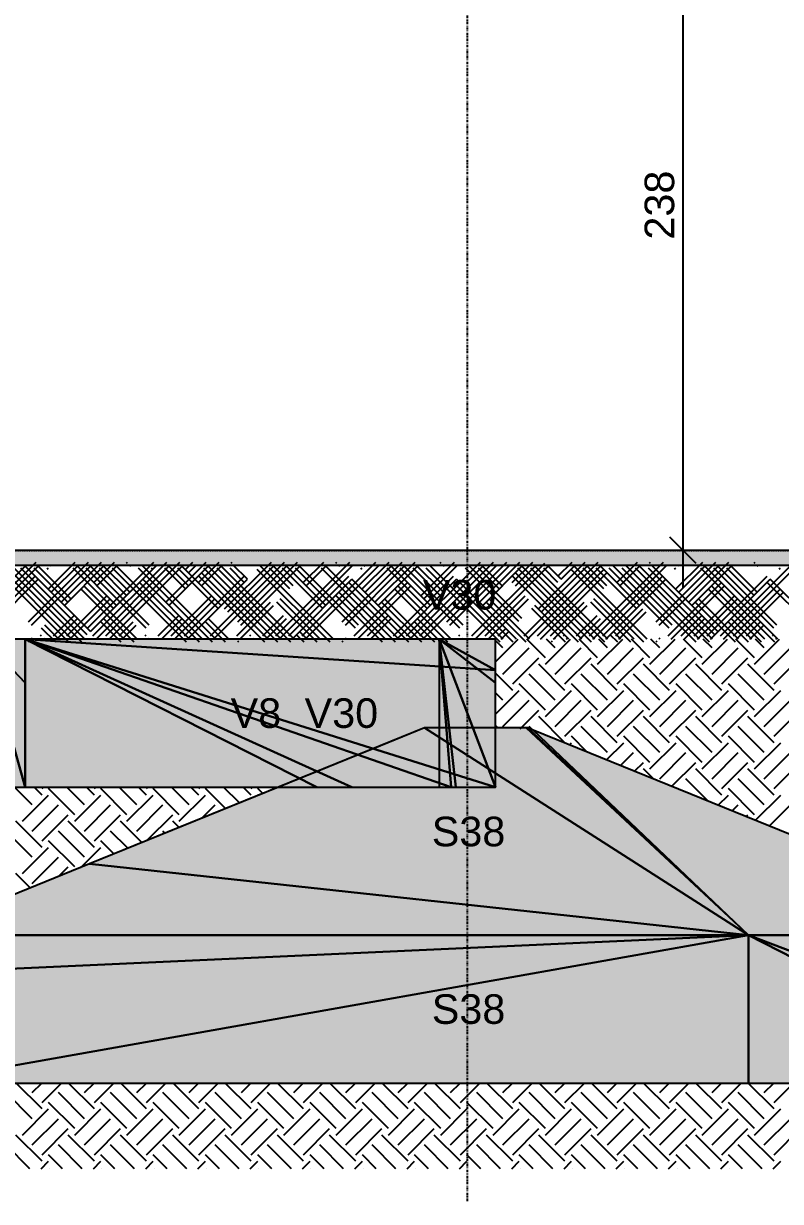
# Model space of a CAD drawing. Extents: x 37185 to 43130, y -8131 to -3926.
# Drawn here: x 39479.6 to 39650.2, y -7787.2 to -7521.8 of the extents above; entities that cross this region are included whole.
import ezdxf

# ---------------------------------------------------------------- set-up
doc = ezdxf.new("R2010")
doc.units = 0
doc.header["$MEASUREMENT"] = 0
doc.linetypes.add('ESTILO_TQS_0002', pattern=[0.4, 0.1, -0.3])
doc.linetypes.add('ESTILO_TQS_0004', pattern=[1.12, 0.5, -0.2, 0.01, -0.2, 0.01, -0.2])
for name, color, linetype in [('36', 253, 'CONTINUOUS'), ('47', 15, 'CONTINUOUS'), ('52', 3, 'CONTINUOUS'), ('67', 7, 'CONTINUOUS'), ('70', 160, 'CONTINUOUS'), ('74', 2, 'CONTINUOUS'), ('75', 9, 'CONTINUOUS'), ('96', 252, 'CONTINUOUS')]:
    doc.layers.add(name, color=color, linetype=linetype)
doc.styles.add('TQS_ARIAL', font='arial.ttf')

msp = doc.modelspace()

# ---------------------------------------------------------------- linework, layer by layer
at = {"layer": '36', "linetype": 'Continuous'}
for p, q in [((39465.81, -7659.79), (39482.47, -7643.13)), ((39466.51, -7660.5), (39483.18, -7643.84)), ((39468.21, -7655.85), (39480.23, -7643.84)), ((39490.54, -7660.5), (39473.88, -7643.84)), ((39493.49, -7660.5), (39476.82, -7643.84)), ((39494.73, -7658.8), (39479.77, -7643.84)), ((39480.77, -7656.62), (39494.25, -7643.13)), ((39481.47, -7657.33), (39494.96, -7643.84)), ((39490.31, -7651.43), (39482.72, -7643.84)), ((39485.19, -7649.25), (39491.31, -7643.13)), ((39485.89, -7644.07), (39485.66, -7643.84)), ((39485.89, -7649.96), (39492.02, -7643.84)), ((39488.13, -7652.2), (39497.2, -7643.13)), ((39488.84, -7652.91), (39497.91, -7643.84)), ((39500.62, -7652.91), (39491.55, -7643.84)), ((39494.02, -7658.09), (39508.99, -7643.13)), ((39507.99, -7657.33), (39494.5, -7643.84)), ((39494.73, -7658.8), (39509.69, -7643.84)), ((39495.27, -7659.79), (39511.93, -7643.13)), ((39495.5, -7647.78), (39500.15, -7643.13)), ((39495.98, -7660.5), (39512.64, -7643.84)), ((39496.2, -7648.49), (39500.85, -7643.84)), ((39503.57, -7649.96), (39497.45, -7643.84)), ((39498.21, -7659.79), (39514.88, -7643.13)), ((39498.92, -7660.5), (39515.59, -7643.84)), ((39517.06, -7660.5), (39500.39, -7643.84)), ((39502.86, -7643.36), (39503.09, -7643.13)), ((39503.57, -7644.07), (39503.8, -7643.84)), ((39522.95, -7660.5), (39506.29, -7643.84)), ((39509.46, -7644.07), (39509.23, -7643.84)), ((39511.7, -7652.2), (39520.77, -7643.13)), ((39516.83, -7648.49), (39512.18, -7643.84)), ((39512.41, -7652.91), (39521.48, -7643.84)), ((39524.19, -7652.91), (39515.12, -7643.84)), ((39516.12, -7644.83), (39517.82, -7643.13)), ((39516.83, -7645.54), (39518.53, -7643.84)), ((39519.07, -7647.78), (39523.72, -7643.13)), ((39519.77, -7648.49), (39524.42, -7643.84)), ((39537.68, -7660.5), (39521.02, -7643.84)), ((39521.78, -7659.79), (39538.45, -7643.13)), ((39522.49, -7660.5), (39539.16, -7643.84)), ((39540.63, -7660.5), (39523.96, -7643.84)), ((39524.96, -7653.67), (39535.5, -7643.13)), ((39525.67, -7654.38), (39536.21, -7643.84)), ((39526.43, -7643.36), (39526.66, -7643.13)), ((39530.09, -7647.01), (39526.91, -7643.84)), ((39527.14, -7644.07), (39527.37, -7643.84)), ((39527.91, -7656.62), (39541.4, -7643.13)), ((39528.61, -7657.33), (39542.1, -7643.84)), ((39549.47, -7660.5), (39533.03, -7644.07)), ((39540.4, -7648.49), (39535.75, -7643.84)), ((39536.52, -7659.79), (39553.18, -7643.13)), ((39537.22, -7660.5), (39553.89, -7643.84)), ((39547.76, -7652.91), (39538.69, -7643.84)), ((39555.13, -7657.33), (39541.64, -7643.84)), ((39542.41, -7659.79), (39559.07, -7643.13)), ((39542.64, -7647.78), (39547.29, -7643.13)), ((39543.12, -7660.5), (39559.78, -7643.84)), ((39543.34, -7648.49), (39547.99, -7643.84)), ((39564.2, -7660.5), (39547.53, -7643.84)), ((39550, -7643.36), (39550.23, -7643.13)), ((39550.71, -7644.07), (39550.94, -7643.84)), ((39551.48, -7656.62), (39564.97, -7643.13)), ((39552.18, -7657.33), (39565.67, -7643.84)), ((39555.9, -7649.25), (39562.02, -7643.13)), ((39556.6, -7644.07), (39556.37, -7643.84)), ((39556.6, -7649.96), (39562.73, -7643.84)), ((39558.84, -7652.2), (39567.91, -7643.13)), ((39559.55, -7652.91), (39568.62, -7643.84)), ((39571.33, -7652.91), (39562.27, -7643.84)), ((39578.7, -7657.33), (39565.21, -7643.84)), ((39565.98, -7659.79), (39582.64, -7643.13)), ((39566.69, -7660.5), (39583.35, -7643.84)), ((39574.28, -7649.96), (39568.16, -7643.84)), ((39568.93, -7659.79), (39585.59, -7643.13)), ((39569.15, -7650.73), (39576.75, -7643.13)), ((39569.63, -7660.5), (39586.3, -7643.84)), ((39569.86, -7651.43), (39577.46, -7643.84)), ((39587.77, -7660.5), (39571.1, -7643.84)), ((39573.57, -7643.36), (39573.8, -7643.13)), ((39574.28, -7644.07), (39574.51, -7643.84)), ((39575.05, -7656.62), (39588.54, -7643.13)), ((39575.75, -7657.33), (39589.24, -7643.84)), ((39591.96, -7655.85), (39579.94, -7643.84)), ((39580.71, -7659.79), (39597.14, -7643.36)), ((39581.42, -7660.5), (39597.85, -7644.07)), ((39582.41, -7652.2), (39591.48, -7643.13)), ((39587.54, -7648.49), (39582.89, -7643.84)), ((39583.12, -7652.91), (39592.19, -7643.84)), ((39589.78, -7647.78), (39594.43, -7643.13)), ((39590.49, -7648.49), (39595.14, -7643.84)), ((39608.39, -7660.5), (39591.73, -7643.84)), ((39592.5, -7659.79), (39609.16, -7643.13)), ((39593.2, -7660.5), (39609.87, -7643.84)), ((39611.34, -7660.5), (39594.67, -7643.84)), ((39595.67, -7653.67), (39606.21, -7643.13)), ((39596.38, -7654.38), (39606.92, -7643.84)), ((39600.8, -7647.01), (39597.62, -7643.84)), ((39600.09, -7646.31), (39603.27, -7643.13)), ((39600.8, -7647.01), (39603.97, -7643.84)), ((39620.18, -7660.5), (39603.74, -7644.07)), ((39611.11, -7648.49), (39606.46, -7643.84)), ((39607.23, -7659.79), (39623.89, -7643.13)), ((39607.93, -7660.5), (39624.6, -7643.84)), ((39618.47, -7652.91), (39609.41, -7643.84)), ((39625.84, -7657.33), (39612.35, -7643.84)), ((39613.35, -7647.78), (39618, -7643.13)), ((39614.06, -7648.49), (39618.71, -7643.84)), ((39631.96, -7660.5), (39615.3, -7643.84)), ((39634.91, -7660.5), (39618.24, -7643.84)), ((39620.71, -7643.36), (39620.94, -7643.13)), ((39636.15, -7658.8), (39621.19, -7643.84)), ((39621.42, -7644.07), (39621.65, -7643.84)), ((39622.19, -7656.62), (39635.68, -7643.13)), ((39622.89, -7657.33), (39636.38, -7643.84)), ((39626.61, -7649.25), (39632.73, -7643.13)), ((39627.31, -7644.07), (39627.08, -7643.84)), ((39627.31, -7649.96), (39633.44, -7643.84)), ((39629.55, -7652.2), (39638.62, -7643.13)), ((39630.26, -7652.91), (39639.33, -7643.84)), ((39649.64, -7660.5), (39632.98, -7643.84)), ((39649.41, -7657.33), (39635.92, -7643.84)), ((39636.69, -7659.79), (39653.35, -7643.13)), ((39637.4, -7660.5), (39654.06, -7643.84)), ((39644.99, -7649.96), (39638.87, -7643.84)), ((39644.28, -7643.36), (39644.51, -7643.13)), ((39644.99, -7644.07), (39645.22, -7643.84)), ((39468.75, -7659.79), (39482.24, -7646.31)), ((39489.83, -7661.21), (39473.17, -7644.54)), ((39492.78, -7661.21), (39476.12, -7644.54)), ((39494.02, -7659.51), (39479.06, -7644.54)), ((39489.6, -7652.14), (39482.01, -7644.54)), ((39485.19, -7644.78), (39484.95, -7644.54)), ((39499.92, -7653.61), (39490.85, -7644.54)), ((39507.28, -7658.03), (39493.79, -7644.54)), ((39502.86, -7650.67), (39496.74, -7644.54)), ((39516.35, -7661.21), (39499.69, -7644.54)), ((39522.24, -7661.21), (39505.58, -7644.54)), ((39508.76, -7644.78), (39508.52, -7644.54)), ((39516.12, -7649.19), (39511.47, -7644.54)), ((39523.49, -7653.61), (39514.42, -7644.54)), ((39515.89, -7659.79), (39529.38, -7646.31)), ((39534.03, -7661.21), (39519.07, -7646.25)), ((39534.74, -7660.5), (39519.77, -7645.54)), ((39536.97, -7661.21), (39520.31, -7644.54)), ((39539.92, -7661.21), (39523.26, -7644.54)), ((39529.38, -7647.72), (39526.2, -7644.54)), ((39548.76, -7661.21), (39532.33, -7644.78)), ((39539.69, -7649.19), (39535.04, -7644.54)), ((39547.06, -7653.61), (39537.99, -7644.54)), ((39539.46, -7659.79), (39552.95, -7646.31)), ((39554.42, -7658.03), (39540.93, -7644.54)), ((39563.49, -7661.21), (39546.83, -7644.54)), ((39555.9, -7644.78), (39555.67, -7644.54)), ((39570.63, -7653.61), (39561.56, -7644.54)), ((39563.03, -7659.79), (39576.52, -7646.31)), ((39577.99, -7658.03), (39564.5, -7644.54)), ((39573.57, -7650.67), (39567.45, -7644.54)), ((39587.06, -7661.21), (39570.4, -7644.54)), ((39591.25, -7656.56), (39579.24, -7644.54)), ((39586.83, -7649.19), (39582.18, -7644.54)), ((39604.74, -7661.21), (39589.78, -7646.25)), ((39605.45, -7660.5), (39590.49, -7645.54)), ((39607.68, -7661.21), (39591.02, -7644.54)), ((39610.63, -7661.21), (39593.97, -7644.54)), ((39595.44, -7659.79), (39610.4, -7644.83)), ((39596.15, -7660.5), (39611.11, -7645.54)), ((39600.09, -7647.72), (39596.91, -7644.54)), ((39619.47, -7661.21), (39603.04, -7644.78)), ((39610.4, -7649.19), (39605.75, -7644.54)), ((39617.77, -7653.61), (39608.7, -7644.54)), ((39610.17, -7659.79), (39623.66, -7646.31)), ((39625.13, -7658.03), (39611.64, -7644.54)), ((39631.25, -7661.21), (39614.59, -7644.54)), ((39634.2, -7661.21), (39617.54, -7644.54)), ((39635.45, -7659.51), (39620.48, -7644.54)), ((39626.61, -7644.78), (39626.38, -7644.54)), ((39648.93, -7661.21), (39632.27, -7644.54)), ((39633.74, -7659.79), (39647.23, -7646.31)), ((39648.7, -7658.03), (39635.21, -7644.54)), ((39644.28, -7650.67), (39638.16, -7644.54)), ((39650.18, -7644.78), (39649.95, -7644.54)), ((39469.46, -7660.5), (39482.95, -7647.01)), ((39504.57, -7661.21), (39492.55, -7649.19)), ((39505.27, -7660.5), (39493.26, -7648.49)), ((39519.3, -7661.21), (39505.81, -7647.72)), ((39520, -7660.5), (39506.52, -7647.01)), ((39516.6, -7660.5), (39530.09, -7647.01)), ((39540.17, -7660.5), (39553.66, -7647.01)), ((39566.44, -7661.21), (39552.95, -7647.72)), ((39567.14, -7660.5), (39553.66, -7647.01)), ((39554.19, -7659.79), (39566.21, -7647.78)), ((39554.9, -7660.5), (39566.92, -7648.49)), ((39575.28, -7661.21), (39563.26, -7649.19)), ((39563.74, -7660.5), (39577.23, -7647.01)), ((39575.98, -7660.5), (39563.97, -7648.49)), ((39590.01, -7661.21), (39576.52, -7647.72)), ((39590.71, -7660.5), (39577.23, -7647.01)), ((39610.88, -7660.5), (39624.37, -7647.01)), ((39624.9, -7659.79), (39636.92, -7647.78)), ((39625.61, -7660.5), (39637.63, -7648.49)), ((39645.99, -7661.21), (39633.97, -7649.19)), ((39634.45, -7660.5), (39647.94, -7647.01)), ((39646.69, -7660.5), (39634.68, -7648.49)), ((39639.64, -7659.79), (39650.18, -7649.25)), ((39660.72, -7661.21), (39647.23, -7647.72)), ((39661.42, -7660.5), (39647.94, -7647.01)), ((39489.38, -7659.79), (39498.44, -7650.73)), ((39490.08, -7660.5), (39499.15, -7651.43)), ((39512.95, -7659.79), (39522.01, -7650.73)), ((39513.65, -7660.5), (39522.72, -7651.43)), ((39527.68, -7659.79), (39535.27, -7652.2)), ((39545.81, -7661.21), (39536.75, -7652.14)), ((39546.52, -7660.5), (39537.45, -7651.43)), ((39560.54, -7661.21), (39550, -7650.67)), ((39561.25, -7660.5), (39550.71, -7649.96)), ((39569.38, -7661.21), (39560.32, -7652.14)), ((39570.09, -7660.5), (39561.02, -7651.43)), ((39583.66, -7659.79), (39592.72, -7650.73)), ((39592.95, -7661.21), (39583.89, -7652.14)), ((39584.36, -7660.5), (39593.43, -7651.43)), ((39593.66, -7660.5), (39584.59, -7651.43)), ((39598.39, -7659.79), (39605.98, -7652.2)), ((39616.52, -7661.21), (39607.46, -7652.14)), ((39617.23, -7660.5), (39608.16, -7651.43)), ((39630.8, -7659.79), (39639.86, -7650.73)), ((39640.09, -7661.21), (39631.03, -7652.14)), ((39631.5, -7660.5), (39640.57, -7651.43)), ((39640.8, -7660.5), (39631.73, -7651.43)), ((39640.34, -7660.5), (39650.88, -7649.96)), ((39528.38, -7660.5), (39535.98, -7652.91)), ((39601.79, -7661.21), (39594.2, -7653.61)), ((39602.5, -7660.5), (39594.9, -7652.91)), ((39599.1, -7660.5), (39606.69, -7652.91)), ((39613.12, -7659.79), (39619.24, -7653.67)), ((39613.83, -7660.5), (39619.95, -7654.38)), ((39487.59, -7660.5), (39484.42, -7657.33)), ((39486.43, -7659.79), (39491.08, -7655.15)), ((39487.14, -7660.5), (39491.78, -7655.85)), ((39501.62, -7661.21), (39496.97, -7656.56)), ((39502.33, -7660.5), (39497.68, -7655.85)), ((39501.16, -7659.79), (39504.34, -7656.62)), ((39501.87, -7660.5), (39505.04, -7657.33)), ((39510, -7659.79), (39514.65, -7655.15)), ((39510.71, -7660.5), (39515.36, -7655.85)), ((39525.19, -7661.21), (39520.54, -7656.56)), ((39525.9, -7660.5), (39521.25, -7655.85)), ((39533.57, -7659.79), (39538.22, -7655.15)), ((39534.28, -7660.5), (39538.93, -7655.85)), ((39557.14, -7659.79), (39561.79, -7655.15)), ((39557.85, -7660.5), (39562.5, -7655.85)), ((39572.33, -7661.21), (39567.68, -7656.56)), ((39573.04, -7660.5), (39568.39, -7655.85)), ((39604.28, -7659.79), (39608.93, -7655.15)), ((39604.99, -7660.5), (39609.64, -7655.85)), ((39627.85, -7659.79), (39632.5, -7655.15)), ((39628.56, -7660.5), (39633.21, -7655.85)), ((39643.04, -7661.21), (39638.39, -7656.56)), ((39643.75, -7660.5), (39639.1, -7655.85)), ((39642.58, -7659.79), (39645.76, -7656.62)), ((39643.29, -7660.5), (39646.46, -7657.33)), ((39483.48, -7659.79), (39483.71, -7659.57)), ((39486.89, -7661.21), (39483.71, -7658.03)), ((39507.05, -7659.79), (39507.28, -7659.57)), ((39530.62, -7659.79), (39530.85, -7659.57)), ((39542.87, -7661.21), (39541.16, -7659.51)), ((39543.57, -7660.5), (39541.87, -7658.8)), ((39577.76, -7659.79), (39577.99, -7659.57)), ((39586.6, -7659.79), (39588.31, -7658.09)), ((39587.31, -7660.5), (39589.01, -7658.8)), ((39601.33, -7659.79), (39601.56, -7659.57)), ((39613.58, -7661.21), (39611.88, -7659.51)), ((39614.28, -7660.5), (39612.58, -7658.8)), ((39648.47, -7659.79), (39648.7, -7659.57)), ((39481, -7661.21), (39480.77, -7660.98)), ((39481.24, -7660.5), (39481.24, -7660.5)), ((39481.24, -7660.5), (39481.24, -7660.5)), ((39481.7, -7660.5), (39481.47, -7660.27)), ((39484.19, -7660.5), (39484.42, -7660.27)), ((39484.65, -7660.5), (39484.65, -7660.5)), ((39484.65, -7660.5), (39484.65, -7660.5)), ((39493.03, -7660.5), (39493.03, -7660.5)), ((39493.03, -7660.5), (39493.03, -7660.5)), ((39496.43, -7660.5), (39496.43, -7660.5)), ((39496.43, -7660.5), (39496.43, -7660.5)), ((39499.38, -7660.5), (39499.38, -7660.5)), ((39499.38, -7660.5), (39499.38, -7660.5)), ((39504.81, -7660.5), (39504.81, -7660.5)), ((39504.81, -7660.5), (39504.81, -7660.5)), ((39507.76, -7660.5), (39507.99, -7660.27)), ((39508.22, -7660.5), (39508.22, -7660.5)), ((39508.22, -7660.5), (39508.22, -7660.5)), ((39511.16, -7660.5), (39511.16, -7660.5)), ((39511.16, -7660.5), (39511.16, -7660.5)), ((39514.11, -7660.5), (39514.11, -7660.5)), ((39514.11, -7660.5), (39514.11, -7660.5)), ((39519.55, -7660.5), (39519.55, -7660.5)), ((39519.55, -7660.5), (39519.55, -7660.5)), ((39525.44, -7660.5), (39525.44, -7660.5)), ((39525.44, -7660.5), (39525.44, -7660.5)), ((39528.14, -7661.21), (39527.91, -7660.98)), ((39528.84, -7660.5), (39528.61, -7660.27)), ((39531.33, -7660.5), (39531.56, -7660.27)), ((39531.79, -7660.5), (39531.79, -7660.5)), ((39531.79, -7660.5), (39531.79, -7660.5)), ((39546.06, -7660.5), (39546.06, -7660.5)), ((39546.06, -7660.5), (39546.06, -7660.5)), ((39549.01, -7660.5), (39549.01, -7660.5)), ((39549.01, -7660.5), (39549.01, -7660.5)), ((39551.71, -7661.21), (39551.48, -7660.98)), ((39551.95, -7660.5), (39551.95, -7660.5)), ((39551.95, -7660.5), (39551.95, -7660.5)), ((39552.41, -7660.5), (39552.18, -7660.27)), ((39555.36, -7660.5), (39555.36, -7660.5)), ((39555.36, -7660.5), (39555.36, -7660.5)), ((39558.31, -7660.5), (39558.31, -7660.5)), ((39558.31, -7660.5), (39558.31, -7660.5)), ((39560.79, -7660.5), (39560.79, -7660.5)), ((39560.79, -7660.5), (39560.79, -7660.5)), ((39572.58, -7660.5), (39572.58, -7660.5)), ((39572.58, -7660.5), (39572.58, -7660.5)), ((39575.52, -7660.5), (39575.52, -7660.5)), ((39575.52, -7660.5), (39575.52, -7660.5)), ((39578.47, -7660.5), (39578.7, -7660.27)), ((39578.93, -7660.5), (39578.93, -7660.5)), ((39578.93, -7660.5), (39578.93, -7660.5)), ((39581.88, -7660.5), (39581.88, -7660.5)), ((39581.88, -7660.5), (39581.88, -7660.5)), ((39584.82, -7660.5), (39584.82, -7660.5)), ((39584.82, -7660.5), (39584.82, -7660.5)), ((39590.26, -7660.5), (39590.26, -7660.5)), ((39590.26, -7660.5), (39590.26, -7660.5)), ((39596.61, -7660.5), (39596.61, -7660.5)), ((39596.61, -7660.5), (39596.61, -7660.5)), ((39598.85, -7661.21), (39598.62, -7660.98)), ((39599.55, -7660.5), (39599.32, -7660.27)), ((39602.04, -7660.5), (39602.27, -7660.27)), ((39616.77, -7660.5), (39616.77, -7660.5)), ((39616.77, -7660.5), (39616.77, -7660.5)), ((39619.72, -7660.5), (39619.72, -7660.5)), ((39619.72, -7660.5), (39619.72, -7660.5)), ((39622.42, -7661.21), (39622.19, -7660.98)), ((39622.67, -7660.5), (39622.67, -7660.5)), ((39622.67, -7660.5), (39622.67, -7660.5)), ((39623.12, -7660.5), (39622.89, -7660.27)), ((39626.07, -7660.5), (39626.07, -7660.5)), ((39626.07, -7660.5), (39626.07, -7660.5)), ((39629.02, -7660.5), (39629.02, -7660.5)), ((39629.02, -7660.5), (39629.02, -7660.5)), ((39637.85, -7660.5), (39637.85, -7660.5)), ((39637.85, -7660.5), (39637.85, -7660.5)), ((39646.24, -7660.5), (39646.24, -7660.5)), ((39646.24, -7660.5), (39646.24, -7660.5)), ((39649.18, -7660.5), (39649.41, -7660.27))]:
    msp.add_line(p, q, dxfattribs=at)
at = {"layer": '47', "linetype": 'Continuous'}
for p, q in [((39585.99, -7665.64), (39591.12, -7660.5)), ((39587.67, -7662.48), (39585.99, -7660.8)), ((39585.99, -7662.69), (39585.99, -7662.69)), ((39587.67, -7668.37), (39593.56, -7662.48)), ((39597.24, -7664.69), (39593.06, -7660.5)), ((39597.24, -7666.17), (39602.91, -7660.5)), ((39599.45, -7662.48), (39597.48, -7660.5)), ((39599.45, -7668.37), (39605.35, -7662.48)), ((39609.03, -7664.69), (39604.84, -7660.5)), ((39609.03, -7666.17), (39614.69, -7660.5)), ((39611.24, -7662.48), (39609.26, -7660.5)), ((39611.24, -7668.37), (39617.13, -7662.48)), ((39620.81, -7664.69), (39616.63, -7660.5)), ((39620.81, -7666.17), (39626.48, -7660.5)), ((39623.02, -7662.48), (39621.05, -7660.5)), ((39623.02, -7668.37), (39628.92, -7662.48)), ((39632.6, -7664.69), (39628.41, -7660.5)), ((39632.6, -7666.17), (39638.26, -7660.5)), ((39634.81, -7662.48), (39632.83, -7660.5)), ((39634.81, -7668.37), (39640.7, -7662.48)), ((39644.39, -7664.69), (39640.2, -7660.5)), ((39644.39, -7666.17), (39650.05, -7660.5)), ((39646.59, -7662.48), (39644.62, -7660.5)), ((39646.59, -7668.37), (39652.49, -7662.48)), ((39589.88, -7670.58), (39595.77, -7664.69)), ((39601.66, -7670.58), (39607.56, -7664.69)), ((39613.45, -7670.58), (39619.34, -7664.69)), ((39625.23, -7670.58), (39631.13, -7664.69)), ((39637.02, -7670.58), (39642.91, -7664.69)), ((39648.8, -7670.58), (39654.7, -7664.69)), ((39601.66, -7672.06), (39595.77, -7666.17)), ((39613.45, -7672.06), (39607.56, -7666.17)), ((39625.23, -7672.06), (39619.34, -7666.17)), ((39637.02, -7672.06), (39631.13, -7666.17)), ((39648.8, -7672.06), (39642.91, -7666.17)), ((39589.88, -7672.06), (39585.99, -7668.16)), ((39585.99, -7670.06), (39585.99, -7670.06)), ((39597.24, -7676.48), (39591.35, -7670.58)), ((39599.45, -7674.27), (39593.56, -7668.37)), ((39609.03, -7676.48), (39603.14, -7670.58)), ((39611.24, -7674.27), (39605.35, -7668.37)), ((39620.81, -7676.48), (39614.92, -7670.58)), ((39623.02, -7674.27), (39617.13, -7668.37)), ((39632.6, -7676.48), (39626.71, -7670.58)), ((39634.81, -7674.27), (39628.92, -7668.37)), ((39644.39, -7676.48), (39638.49, -7670.58)), ((39646.59, -7674.27), (39640.7, -7668.37)), ((39585.99, -7677.42), (39591.35, -7672.06)), ((39587.67, -7674.27), (39585.99, -7672.58)), ((39597.24, -7677.95), (39603.14, -7672.06)), ((39609.03, -7677.95), (39614.92, -7672.06)), ((39620.81, -7677.95), (39626.71, -7672.06)), ((39632.6, -7677.95), (39638.49, -7672.06)), ((39644.39, -7677.95), (39650.28, -7672.06)), ((39585.99, -7674.48), (39585.99, -7674.48)), ((39587.67, -7680.16), (39593.56, -7674.27)), ((39599.45, -7680.16), (39605.35, -7674.27)), ((39611.24, -7680.16), (39617.13, -7674.27)), ((39623.02, -7680.16), (39628.92, -7674.27)), ((39634.81, -7680.16), (39640.7, -7674.27)), ((39646.59, -7680.16), (39652.49, -7674.27)), ((39591.57, -7680.68), (39595.77, -7676.48)), ((39601.66, -7683.84), (39595.77, -7677.95)), ((39601.66, -7682.37), (39607.56, -7676.48)), ((39613.45, -7683.84), (39607.56, -7677.95)), ((39613.45, -7682.37), (39619.34, -7676.48)), ((39625.23, -7683.84), (39619.34, -7677.95)), ((39625.23, -7682.37), (39631.13, -7676.48)), ((39637.02, -7683.84), (39631.13, -7677.95)), ((39637.02, -7682.37), (39642.91, -7676.48)), ((39648.8, -7683.84), (39642.91, -7677.95)), ((39648.8, -7682.37), (39654.7, -7676.48)), ((39586.56, -7680.52), (39585.99, -7679.95)), ((39587.29, -7680.54), (39587.29, -7680.54)), ((39589.6, -7680.61), (39589.6, -7680.61)), ((39594.31, -7680.9), (39593.56, -7680.16)), ((39594.3, -7680.9), (39594.3, -7680.9)), ((39611.24, -7686.05), (39605.35, -7680.16)), ((39623.02, -7686.05), (39617.13, -7680.16)), ((39634.81, -7686.05), (39628.92, -7680.16)), ((39646.59, -7686.05), (39640.7, -7680.16)), ((39597.44, -7682.18), (39597.44, -7682.18)), ((39600.58, -7683.45), (39600.58, -7683.45)), ((39601.74, -7683.92), (39601.74, -7683.92)), ((39602.68, -7684.3), (39603.14, -7683.84)), ((39606.7, -7685.93), (39603.14, -7682.37)), ((39611.06, -7687.7), (39614.92, -7683.84)), ((39620.81, -7688.26), (39614.92, -7682.37)), ((39620.81, -7689.74), (39626.71, -7683.84)), ((39632.6, -7688.26), (39626.71, -7682.37)), ((39632.6, -7689.74), (39638.49, -7683.84)), ((39644.39, -7688.26), (39638.49, -7682.37)), ((39644.39, -7689.74), (39650.28, -7683.84)), ((39605.82, -7685.58), (39605.82, -7685.58)), ((39614.21, -7688.98), (39617.13, -7686.05)), ((39623.02, -7691.94), (39628.92, -7686.05)), ((39634.81, -7691.94), (39640.7, -7686.05)), ((39646.59, -7691.94), (39652.49, -7686.05)), ((39608.97, -7686.85), (39608.97, -7686.85)), ((39614.14, -7688.95), (39614.14, -7688.95)), ((39617.35, -7690.25), (39619.34, -7688.26)), ((39625.73, -7693.66), (39631.13, -7688.26)), ((39637.02, -7694.15), (39642.91, -7688.26)), ((39648.8, -7694.15), (39654.7, -7688.26)), ((39621.58, -7691.97), (39619.34, -7689.74)), ((39619.45, -7691.11), (39619.45, -7691.11)), ((39633.97, -7697), (39628.92, -7691.94)), ((39637.02, -7695.63), (39631.13, -7689.74)), ((39646.59, -7697.84), (39640.7, -7691.94)), ((39648.8, -7695.63), (39642.91, -7689.74)), ((39481.6, -7697.84), (39477.6, -7693.84)), ((39483.81, -7695.63), (39482.02, -7693.84)), ((39483.81, -7694.15), (39484.13, -7693.84)), ((39491.18, -7700.05), (39485.29, -7694.15)), ((39493.39, -7697.84), (39489.39, -7693.84)), ((39495.6, -7695.63), (39493.81, -7693.84)), ((39495.6, -7694.15), (39495.92, -7693.84)), ((39502.96, -7700.05), (39497.07, -7694.15)), ((39505.17, -7697.84), (39501.17, -7693.84)), ((39507.38, -7695.63), (39505.59, -7693.84)), ((39507.38, -7694.15), (39507.7, -7693.84)), ((39514.75, -7700.05), (39508.86, -7694.15)), ((39516.96, -7697.84), (39512.96, -7693.84)), ((39519.17, -7695.63), (39517.38, -7693.84)), ((39519.17, -7694.15), (39519.49, -7693.84)), ((39525.17, -7698.69), (39520.64, -7694.15)), ((39528.32, -7697.41), (39524.74, -7693.84)), ((39530.95, -7695.63), (39529.16, -7693.84)), ((39530.95, -7694.15), (39531.27, -7693.84)), ((39533.56, -7695.29), (39532.43, -7694.15)), ((39536.7, -7694.01), (39536.53, -7693.84)), ((39622.59, -7692.38), (39622.59, -7692.38)), ((39626.53, -7693.98), (39626.53, -7693.98)), ((39627.83, -7694.51), (39627.83, -7694.51)), ((39644.39, -7700.05), (39638.49, -7694.15)), ((39479.39, -7701.52), (39485.29, -7695.63)), ((39491.18, -7701.52), (39497.07, -7695.63)), ((39502.96, -7701.52), (39508.86, -7695.63)), ((39514.75, -7701.52), (39520.64, -7695.63)), ((39531.46, -7696.14), (39531.46, -7696.14)), ((39532.23, -7695.82), (39532.43, -7695.63)), ((39630.97, -7695.78), (39630.97, -7695.78)), ((39634.12, -7697.06), (39634.12, -7697.06)), ((39636.21, -7697.91), (39638.49, -7695.63)), ((39644.59, -7701.31), (39650.28, -7695.63)), ((39481.6, -7703.73), (39487.5, -7697.84)), ((39493.39, -7703.73), (39499.28, -7697.84)), ((39505.17, -7703.73), (39511.07, -7697.84)), ((39519.83, -7700.85), (39522.85, -7697.84)), ((39523.08, -7699.54), (39523.08, -7699.54)), ((39527.27, -7697.84), (39527.27, -7697.84)), ((39639.36, -7699.18), (39640.7, -7697.84)), ((39647.74, -7702.59), (39652.49, -7697.84)), ((39483.81, -7707.41), (39477.92, -7701.52)), ((39483.81, -7705.94), (39489.71, -7700.05)), ((39495.6, -7707.41), (39489.71, -7701.52)), ((39495.6, -7705.94), (39501.49, -7700.05)), ((39506.31, -7706.34), (39501.49, -7701.52)), ((39507.44, -7705.88), (39513.28, -7700.05)), ((39514.7, -7702.94), (39513.28, -7701.52)), ((39516.79, -7702.09), (39516.79, -7702.09)), ((39519.93, -7700.81), (39519.93, -7700.81)), ((39641.41, -7700.02), (39641.41, -7700.02)), ((39642.5, -7700.46), (39642.91, -7700.05)), ((39646.37, -7702.03), (39646.37, -7702.03)), ((39481.6, -7709.62), (39475.71, -7703.73)), ((39493.39, -7709.62), (39487.5, -7703.73)), ((39503.17, -7707.62), (39499.28, -7703.73)), ((39511.55, -7704.22), (39511.07, -7703.73)), ((39512.4, -7703.87), (39512.4, -7703.87)), ((39479.39, -7713.31), (39485.29, -7707.41)), ((39491.18, -7711.83), (39485.29, -7705.94)), ((39492.56, -7711.92), (39497.07, -7707.41)), ((39500.02, -7708.89), (39497.07, -7705.94)), ((39508.41, -7705.49), (39508.41, -7705.49)), ((39481.6, -7715.52), (39487.5, -7709.62)), ((39497.93, -7709.74), (39497.93, -7709.74)), ((39500, -7708.9), (39500, -7708.9)), ((39487.6, -7713.93), (39489.71, -7711.83)), ((39489.55, -7713.15), (39489.55, -7713.15)), ((39491.64, -7712.3), (39491.64, -7712.3)), ((39494.79, -7711.02), (39494.79, -7711.02)), ((39481.16, -7716.55), (39477.92, -7713.31)), ((39483.26, -7715.7), (39483.26, -7715.7)), ((39486.4, -7714.42), (39486.4, -7714.42)), ((39480.17, -7716.95), (39480.17, -7716.95)), ((39483.81, -7766.34), (39477.98, -7760.5)), ((39481.6, -7762.66), (39483.76, -7760.5)), ((39483.81, -7764.87), (39488.18, -7760.5)), ((39495.6, -7766.34), (39489.76, -7760.5)), ((39493.39, -7762.66), (39495.54, -7760.5)), ((39495.6, -7764.87), (39499.96, -7760.5)), ((39507.38, -7766.34), (39501.55, -7760.5)), ((39505.17, -7762.66), (39507.33, -7760.5)), ((39507.38, -7764.87), (39511.75, -7760.5)), ((39519.17, -7766.34), (39513.33, -7760.5)), ((39516.96, -7762.66), (39519.11, -7760.5)), ((39519.17, -7764.87), (39523.53, -7760.5)), ((39530.95, -7766.34), (39525.12, -7760.5)), ((39528.74, -7762.66), (39530.9, -7760.5)), ((39530.95, -7764.87), (39535.32, -7760.5)), ((39542.74, -7766.34), (39536.9, -7760.5)), ((39540.53, -7762.66), (39542.68, -7760.5)), ((39542.74, -7764.87), (39547.1, -7760.5)), ((39554.52, -7766.34), (39548.69, -7760.5)), ((39552.31, -7762.66), (39554.47, -7760.5)), ((39554.52, -7764.87), (39558.89, -7760.5)), ((39566.31, -7766.34), (39560.47, -7760.5)), ((39564.1, -7762.66), (39566.25, -7760.5)), ((39566.31, -7764.87), (39570.67, -7760.5)), ((39578.09, -7766.34), (39572.26, -7760.5)), ((39575.88, -7762.66), (39578.04, -7760.5)), ((39578.09, -7764.87), (39582.46, -7760.5)), ((39589.88, -7766.34), (39584.04, -7760.5)), ((39587.67, -7762.66), (39589.82, -7760.5)), ((39589.88, -7764.87), (39594.24, -7760.5)), ((39601.66, -7766.34), (39595.83, -7760.5)), ((39599.45, -7762.66), (39601.61, -7760.5)), ((39601.66, -7764.87), (39606.03, -7760.5)), ((39613.45, -7766.34), (39607.61, -7760.5)), ((39611.24, -7762.66), (39613.39, -7760.5)), ((39613.45, -7764.87), (39617.81, -7760.5)), ((39625.23, -7766.34), (39619.4, -7760.5)), ((39623.02, -7762.66), (39625.18, -7760.5)), ((39625.23, -7764.87), (39629.6, -7760.5)), ((39637.02, -7766.34), (39631.18, -7760.5)), ((39634.81, -7762.66), (39636.96, -7760.5)), ((39637.02, -7764.87), (39641.38, -7760.5)), ((39648.8, -7766.34), (39642.97, -7760.5)), ((39646.59, -7762.66), (39648.75, -7760.5)), ((39648.8, -7764.87), (39653.17, -7760.5)), ((39481.6, -7768.55), (39475.71, -7762.66)), ((39493.39, -7768.55), (39487.5, -7762.66)), ((39505.17, -7768.55), (39499.28, -7762.66)), ((39516.96, -7768.55), (39511.07, -7762.66)), ((39528.74, -7768.55), (39522.85, -7762.66)), ((39540.53, -7768.55), (39534.64, -7762.66)), ((39552.31, -7768.55), (39546.42, -7762.66)), ((39564.1, -7768.55), (39558.21, -7762.66)), ((39575.88, -7768.55), (39569.99, -7762.66)), ((39587.67, -7768.55), (39581.78, -7762.66)), ((39599.45, -7768.55), (39593.56, -7762.66)), ((39611.24, -7768.55), (39605.35, -7762.66)), ((39623.02, -7768.55), (39617.13, -7762.66)), ((39634.81, -7768.55), (39628.92, -7762.66)), ((39646.59, -7768.55), (39640.7, -7762.66)), ((39491.18, -7770.76), (39485.29, -7764.87)), ((39502.96, -7770.76), (39497.07, -7764.87)), ((39514.75, -7770.76), (39508.86, -7764.87)), ((39526.53, -7770.76), (39520.64, -7764.87)), ((39538.32, -7770.76), (39532.43, -7764.87)), ((39550.1, -7770.76), (39544.21, -7764.87)), ((39561.89, -7770.76), (39556, -7764.87)), ((39573.67, -7770.76), (39567.78, -7764.87)), ((39585.46, -7770.76), (39579.57, -7764.87)), ((39597.24, -7770.76), (39591.35, -7764.87)), ((39609.03, -7770.76), (39603.14, -7764.87)), ((39620.81, -7770.76), (39614.92, -7764.87)), ((39632.6, -7770.76), (39626.71, -7764.87)), ((39644.39, -7770.76), (39638.49, -7764.87)), ((39479.39, -7772.23), (39485.29, -7766.34)), ((39481.6, -7774.44), (39487.5, -7768.55)), ((39491.18, -7772.23), (39497.07, -7766.34)), ((39493.39, -7774.44), (39499.28, -7768.55)), ((39502.96, -7772.23), (39508.86, -7766.34)), ((39505.17, -7774.44), (39511.07, -7768.55)), ((39514.75, -7772.23), (39520.64, -7766.34)), ((39516.96, -7774.44), (39522.85, -7768.55)), ((39526.53, -7772.23), (39532.43, -7766.34)), ((39528.74, -7774.44), (39534.64, -7768.55)), ((39538.32, -7772.23), (39544.21, -7766.34)), ((39540.53, -7774.44), (39546.42, -7768.55)), ((39550.1, -7772.23), (39556, -7766.34)), ((39552.31, -7774.44), (39558.21, -7768.55)), ((39561.89, -7772.23), (39567.78, -7766.34)), ((39564.1, -7774.44), (39569.99, -7768.55)), ((39573.67, -7772.23), (39579.57, -7766.34)), ((39575.88, -7774.44), (39581.78, -7768.55)), ((39585.46, -7772.23), (39591.35, -7766.34)), ((39587.67, -7774.44), (39593.56, -7768.55)), ((39597.24, -7772.23), (39603.14, -7766.34)), ((39599.45, -7774.44), (39605.35, -7768.55)), ((39609.03, -7772.23), (39614.92, -7766.34)), ((39611.24, -7774.44), (39617.13, -7768.55)), ((39620.81, -7772.23), (39626.71, -7766.34)), ((39623.02, -7774.44), (39628.92, -7768.55)), ((39632.6, -7772.23), (39638.49, -7766.34)), ((39634.81, -7774.44), (39640.7, -7768.55)), ((39644.39, -7772.23), (39650.28, -7766.34)), ((39646.59, -7774.44), (39652.49, -7768.55)), ((39483.81, -7776.65), (39489.71, -7770.76)), ((39495.6, -7776.65), (39501.49, -7770.76)), ((39507.38, -7776.65), (39513.28, -7770.76)), ((39519.17, -7776.65), (39525.06, -7770.76)), ((39530.95, -7776.65), (39536.85, -7770.76)), ((39542.74, -7776.65), (39548.63, -7770.76)), ((39554.52, -7776.65), (39560.42, -7770.76)), ((39566.31, -7776.65), (39572.2, -7770.76)), ((39578.09, -7776.65), (39583.99, -7770.76)), ((39589.88, -7776.65), (39595.77, -7770.76)), ((39601.66, -7776.65), (39607.56, -7770.76)), ((39613.45, -7776.65), (39619.34, -7770.76)), ((39625.23, -7776.65), (39631.13, -7770.76)), ((39637.02, -7776.65), (39642.91, -7770.76)), ((39648.8, -7776.65), (39654.7, -7770.76)), ((39483.81, -7778.12), (39477.92, -7772.23)), ((39495.6, -7778.12), (39489.71, -7772.23)), ((39507.38, -7778.12), (39501.49, -7772.23)), ((39519.17, -7778.12), (39513.28, -7772.23)), ((39530.95, -7778.12), (39525.06, -7772.23)), ((39542.74, -7778.12), (39536.85, -7772.23)), ((39554.52, -7778.12), (39548.63, -7772.23)), ((39566.31, -7778.12), (39560.42, -7772.23)), ((39578.09, -7778.12), (39572.2, -7772.23)), ((39589.88, -7778.12), (39583.99, -7772.23)), ((39601.66, -7778.12), (39595.77, -7772.23)), ((39613.45, -7778.12), (39607.56, -7772.23)), ((39625.23, -7778.12), (39619.34, -7772.23)), ((39637.02, -7778.12), (39631.13, -7772.23)), ((39648.8, -7778.12), (39642.91, -7772.23)), ((39481.08, -7779.81), (39475.71, -7774.44)), ((39488.44, -7779.81), (39485.29, -7776.65)), ((39492.86, -7779.81), (39487.5, -7774.44)), ((39500.23, -7779.81), (39497.07, -7776.65)), ((39504.65, -7779.81), (39499.28, -7774.44)), ((39512.01, -7779.81), (39508.86, -7776.65)), ((39516.43, -7779.81), (39511.07, -7774.44)), ((39523.8, -7779.81), (39520.64, -7776.65)), ((39528.22, -7779.81), (39522.85, -7774.44)), ((39535.58, -7779.81), (39532.43, -7776.65)), ((39540, -7779.81), (39534.64, -7774.44)), ((39547.37, -7779.81), (39544.21, -7776.65)), ((39551.79, -7779.81), (39546.42, -7774.44)), ((39559.15, -7779.81), (39556, -7776.65)), ((39563.57, -7779.81), (39558.21, -7774.44)), ((39570.94, -7779.81), (39567.78, -7776.65)), ((39575.36, -7779.81), (39569.99, -7774.44)), ((39582.72, -7779.81), (39579.57, -7776.65)), ((39587.14, -7779.81), (39581.78, -7774.44)), ((39594.51, -7779.81), (39591.35, -7776.65)), ((39598.93, -7779.81), (39593.56, -7774.44)), ((39606.29, -7779.81), (39603.14, -7776.65)), ((39610.71, -7779.81), (39605.35, -7774.44)), ((39618.08, -7779.81), (39614.92, -7776.65)), ((39622.5, -7779.81), (39617.13, -7774.44)), ((39629.86, -7779.81), (39626.71, -7776.65)), ((39634.28, -7779.81), (39628.92, -7774.44)), ((39641.65, -7779.81), (39638.49, -7776.65)), ((39646.07, -7779.81), (39640.7, -7774.44)), ((39483.6, -7779.81), (39485.29, -7778.12)), ((39495.39, -7779.81), (39497.07, -7778.12)), ((39507.17, -7779.81), (39508.86, -7778.12)), ((39518.96, -7779.81), (39520.64, -7778.12)), ((39530.74, -7779.81), (39532.43, -7778.12)), ((39542.53, -7779.81), (39544.21, -7778.12)), ((39554.31, -7779.81), (39556, -7778.12)), ((39566.1, -7779.81), (39567.78, -7778.12)), ((39577.88, -7779.81), (39579.57, -7778.12)), ((39589.67, -7779.81), (39591.35, -7778.12)), ((39601.45, -7779.81), (39603.14, -7778.12)), ((39613.24, -7779.81), (39614.92, -7778.12)), ((39625.02, -7779.81), (39626.71, -7778.12)), ((39636.81, -7779.81), (39638.49, -7778.12)), ((39648.59, -7779.81), (39650.28, -7778.12)), ((39480.66, -7779.81), (39480.66, -7779.81)), ((39485.5, -7779.81), (39485.5, -7779.81)), ((39488.02, -7779.81), (39488.02, -7779.81)), ((39492.44, -7779.81), (39492.44, -7779.81)), ((39497.28, -7779.81), (39497.28, -7779.81)), ((39499.81, -7779.81), (39499.81, -7779.81)), ((39504.23, -7779.81), (39504.23, -7779.81)), ((39509.07, -7779.81), (39509.07, -7779.81)), ((39511.59, -7779.81), (39511.59, -7779.81)), ((39516.01, -7779.81), (39516.01, -7779.81)), ((39520.85, -7779.81), (39520.85, -7779.81)), ((39523.38, -7779.81), (39523.38, -7779.81)), ((39527.8, -7779.81), (39527.8, -7779.81)), ((39532.64, -7779.81), (39532.64, -7779.81)), ((39535.16, -7779.81), (39535.16, -7779.81)), ((39539.58, -7779.81), (39539.58, -7779.81)), ((39544.42, -7779.81), (39544.42, -7779.81)), ((39546.95, -7779.81), (39546.95, -7779.81)), ((39551.37, -7779.81), (39551.37, -7779.81)), ((39556.21, -7779.81), (39556.21, -7779.81)), ((39558.73, -7779.81), (39558.73, -7779.81)), ((39563.15, -7779.81), (39563.15, -7779.81)), ((39567.99, -7779.81), (39567.99, -7779.81)), ((39570.52, -7779.81), (39570.52, -7779.81)), ((39574.94, -7779.81), (39574.94, -7779.81)), ((39579.78, -7779.81), (39579.78, -7779.81)), ((39582.3, -7779.81), (39582.3, -7779.81)), ((39586.72, -7779.81), (39586.72, -7779.81)), ((39591.56, -7779.81), (39591.56, -7779.81)), ((39594.09, -7779.81), (39594.09, -7779.81)), ((39598.51, -7779.81), (39598.51, -7779.81)), ((39603.35, -7779.81), (39603.35, -7779.81)), ((39605.87, -7779.81), (39605.87, -7779.81)), ((39610.29, -7779.81), (39610.29, -7779.81)), ((39615.13, -7779.81), (39615.13, -7779.81)), ((39617.66, -7779.81), (39617.66, -7779.81)), ((39622.08, -7779.81), (39622.08, -7779.81)), ((39626.92, -7779.81), (39626.92, -7779.81)), ((39629.44, -7779.81), (39629.44, -7779.81)), ((39633.86, -7779.81), (39633.86, -7779.81)), ((39638.7, -7779.81), (39638.7, -7779.81)), ((39641.23, -7779.81), (39641.23, -7779.81)), ((39645.65, -7779.81), (39645.65, -7779.81))]:
    msp.add_line(p, q, dxfattribs=at)
at = {"layer": '52', "linetype": 'Continuous'}
for points in [[(39585.99, -7660.5), (39573.32, -7660.5), (39479.99, -7660.5), (39470.65, -7660.5), (39318.91, -7660.5), (39309.99, -7660.5)], [(39573.32, -7660.5), (39573.32, -7666.69), (39573.32, -7680.5)], [(39585.99, -7680.5), (39585.99, -7670.34), (39585.99, -7667.53), (39585.99, -7660.5)], [(39569.99, -7680.5), (39558.46, -7685.18), (39555.05, -7686.57), (39545.83, -7690.31), (39541.93, -7691.89), (39537.13, -7693.84), (39494.53, -7711.12), (39454.99, -7727.17)], [(39593.32, -7680.5), (39592.95, -7680.5), (39585.99, -7680.5), (39580.92, -7680.5), (39575.56, -7680.5), (39574.92, -7680.5), (39573.32, -7680.5), (39569.99, -7680.5)], [(39573.32, -7680.5), (39573.32, -7682.63), (39573.32, -7689.85), (39573.32, -7692.91), (39573.32, -7693.84)], [(39585.99, -7693.84), (39585.99, -7690.73), (39585.99, -7680.5)], [(39708.32, -7727.17), (39594.53, -7680.99), (39593.32, -7680.5)], [(39358.84, -7693.84), (39366.32, -7693.84), (39470.65, -7693.84), (39473.41, -7693.84), (39479.99, -7693.84), (39537.13, -7693.84)], [(39537.13, -7693.84), (39545.78, -7693.84), (39553.64, -7693.84), (39573.32, -7693.84), (39575.99, -7693.84), (39577.06, -7693.84), (39585.99, -7693.84)], [(39454.99, -7760.5), (39642.99, -7760.5), (39708.32, -7760.5)]]:
    msp.add_lwpolyline(points, dxfattribs=at)
at = {"layer": '67', "linetype": 'ESTILO_TQS_0002'}
msp.add_line((38396.54, -7640.5), (40376.85, -7640.5), dxfattribs=at)
at = {"layer": '70', "linetype": 'ESTILO_TQS_0004'}
msp.add_line((39579.65, -4212.91), (39579.65, -7787.17), dxfattribs=at)
at = {"layer": '75', "linetype": 'Continuous'}
for p, q in [((39628.28, -7648.84), (39628.28, -7473.5)), ((39631.22, -7643.45), (39625.33, -7637.56)), ((39626.04, -7640.5), (39626.04, -7640.5)), ((39634.37, -7640.5), (39636.61, -7640.5))]:
    msp.add_line(p, q, dxfattribs=at)
at = {"layer": '96', "linetype": 'Continuous'}
for points in [[(38596.32, -7640.5), (38596.32, -7643.84), (40156.32, -7643.84), (40156.32, -7640.5), (38596.32, -7640.5)], [(39470.65, -7660.5), (39473.41, -7693.84), (39479.99, -7693.84), (39470.65, -7660.5)], [(39470.65, -7660.5), (39479.99, -7693.84), (39479.99, -7670.34), (39470.65, -7660.5)], [(39470.65, -7660.5), (39479.99, -7670.34), (39479.99, -7660.5), (39470.65, -7660.5)], [(39479.99, -7660.5), (39479.99, -7693.84), (39545.78, -7693.84), (39479.99, -7660.5)], [(39479.99, -7660.5), (39545.78, -7693.84), (39553.64, -7693.84), (39479.99, -7660.5)], [(39479.99, -7660.5), (39553.64, -7693.84), (39575.99, -7693.84), (39479.99, -7660.5)], [(39479.99, -7660.5), (39575.99, -7693.84), (39585.99, -7693.84), (39479.99, -7660.5)], [(39479.99, -7660.5), (39585.99, -7693.84), (39585.99, -7667.53), (39479.99, -7660.5)], [(39479.99, -7660.5), (39585.99, -7667.53), (39585.99, -7660.5), (39479.99, -7660.5)], [(39573.32, -7660.5), (39573.32, -7693.84), (39575.99, -7693.84), (39573.32, -7660.5)], [(39573.32, -7660.5), (39575.99, -7693.84), (39585.99, -7693.84), (39573.32, -7660.5)], [(39573.32, -7660.5), (39585.99, -7693.84), (39585.99, -7667.53), (39573.32, -7660.5)], [(39573.32, -7660.5), (39585.99, -7667.53), (39585.99, -7660.5), (39573.32, -7660.5)], [(39573.32, -7660.5), (39573.32, -7693.84), (39577.06, -7693.84), (39573.32, -7660.5)], [(39573.32, -7660.5), (39577.06, -7693.84), (39585.99, -7693.84), (39573.32, -7660.5)], [(39573.32, -7660.5), (39585.99, -7693.84), (39585.99, -7670.34), (39573.32, -7660.5)], [(39573.32, -7660.5), (39585.99, -7670.34), (39585.99, -7660.5), (39573.32, -7660.5)], [(39642.99, -7727.17), (39569.99, -7680.5), (39494.53, -7711.12), (39642.99, -7727.17)], [(39642.99, -7727.17), (39592.95, -7680.5), (39569.99, -7680.5), (39642.99, -7727.17)], [(39642.99, -7727.17), (39593.32, -7680.5), (39592.95, -7680.5), (39642.99, -7727.17)], [(39642.99, -7727.17), (39594.53, -7680.99), (39593.32, -7680.5), (39642.99, -7727.17)], [(39642.99, -7727.17), (39708.32, -7727.17), (39594.53, -7680.99), (39642.99, -7727.17)], [(39642.99, -7727.17), (39494.53, -7711.12), (39454.99, -7727.17), (39642.99, -7727.17)], [(39642.99, -7727.17), (39454.99, -7727.17), (39454.99, -7735.77), (39642.99, -7727.17)], [(39642.99, -7727.17), (39454.99, -7735.77), (39454.99, -7760.5), (39642.99, -7727.17)], [(39642.99, -7727.17), (39454.99, -7760.5), (39642.99, -7760.5), (39642.99, -7727.17)], [(39642.99, -7727.17), (39642.99, -7760.5), (39708.32, -7760.5), (39642.99, -7727.17)], [(39642.99, -7727.17), (39708.32, -7760.5), (39708.32, -7751.91), (39642.99, -7727.17)], [(39642.99, -7727.17), (39708.32, -7751.91), (39708.32, -7727.17), (39642.99, -7727.17)]]:
    msp.add_lwpolyline(points, dxfattribs=at)
for points in [[(38596.32, -7640.5), (38596.32, -7643.84), (40156.32, -7643.84)], [(38596.32, -7640.5), (40156.32, -7643.84), (40156.32, -7640.5)], [(38596.32, -7640.5), (40156.32, -7640.5), (38596.32, -7640.5)], [(39470.65, -7660.5), (39473.41, -7693.84), (39479.99, -7693.84)], [(39470.65, -7660.5), (39479.99, -7693.84), (39470.65, -7660.5)], [(39470.65, -7660.5), (39479.99, -7693.84), (39479.99, -7670.34)], [(39470.65, -7660.5), (39479.99, -7670.34), (39470.65, -7660.5)], [(39470.65, -7660.5), (39479.99, -7670.34), (39479.99, -7660.5)], [(39470.65, -7660.5), (39479.99, -7660.5), (39470.65, -7660.5)], [(39479.99, -7660.5), (39479.99, -7693.84), (39545.78, -7693.84)], [(39479.99, -7660.5), (39545.78, -7693.84), (39479.99, -7660.5)], [(39479.99, -7660.5), (39545.78, -7693.84), (39553.64, -7693.84)], [(39479.99, -7660.5), (39553.64, -7693.84), (39479.99, -7660.5)], [(39479.99, -7660.5), (39553.64, -7693.84), (39575.99, -7693.84)], [(39479.99, -7660.5), (39575.99, -7693.84), (39479.99, -7660.5)], [(39479.99, -7660.5), (39575.99, -7693.84), (39585.99, -7693.84)], [(39479.99, -7660.5), (39585.99, -7693.84), (39479.99, -7660.5)], [(39479.99, -7660.5), (39585.99, -7693.84), (39585.99, -7667.53)], [(39479.99, -7660.5), (39585.99, -7667.53), (39479.99, -7660.5)], [(39479.99, -7660.5), (39585.99, -7667.53), (39585.99, -7660.5)], [(39479.99, -7660.5), (39585.99, -7660.5), (39479.99, -7660.5)], [(39573.32, -7660.5), (39573.32, -7693.84), (39575.99, -7693.84)], [(39573.32, -7660.5), (39575.99, -7693.84), (39573.32, -7660.5)], [(39573.32, -7660.5), (39575.99, -7693.84), (39585.99, -7693.84)], [(39573.32, -7660.5), (39585.99, -7693.84), (39573.32, -7660.5)], [(39573.32, -7660.5), (39585.99, -7693.84), (39585.99, -7667.53)], [(39573.32, -7660.5), (39585.99, -7667.53), (39573.32, -7660.5)], [(39573.32, -7660.5), (39585.99, -7667.53), (39585.99, -7660.5)], [(39573.32, -7660.5), (39585.99, -7660.5), (39573.32, -7660.5)], [(39573.32, -7660.5), (39573.32, -7693.84), (39577.06, -7693.84)], [(39573.32, -7660.5), (39577.06, -7693.84), (39573.32, -7660.5)], [(39573.32, -7660.5), (39577.06, -7693.84), (39585.99, -7693.84)], [(39573.32, -7660.5), (39585.99, -7693.84), (39573.32, -7660.5)], [(39573.32, -7660.5), (39585.99, -7693.84), (39585.99, -7670.34)], [(39573.32, -7660.5), (39585.99, -7670.34), (39573.32, -7660.5)], [(39573.32, -7660.5), (39585.99, -7670.34), (39585.99, -7660.5)], [(39573.32, -7660.5), (39585.99, -7660.5), (39573.32, -7660.5)], [(39642.99, -7727.17), (39569.99, -7680.5), (39494.53, -7711.12)], [(39642.99, -7727.17), (39592.95, -7680.5), (39569.99, -7680.5)], [(39642.99, -7727.17), (39569.99, -7680.5), (39642.99, -7727.17)], [(39642.99, -7727.17), (39593.32, -7680.5), (39592.95, -7680.5)], [(39642.99, -7727.17), (39592.95, -7680.5), (39642.99, -7727.17)], [(39642.99, -7727.17), (39594.53, -7680.99), (39593.32, -7680.5)], [(39642.99, -7727.17), (39593.32, -7680.5), (39642.99, -7727.17)], [(39642.99, -7727.17), (39708.32, -7727.17), (39594.53, -7680.99)], [(39642.99, -7727.17), (39594.53, -7680.99), (39642.99, -7727.17)], [(39642.99, -7727.17), (39494.53, -7711.12), (39454.99, -7727.17)], [(39642.99, -7727.17), (39494.53, -7711.12), (39642.99, -7727.17)], [(39642.99, -7727.17), (39454.99, -7727.17), (39454.99, -7735.77)], [(39642.99, -7727.17), (39454.99, -7735.77), (39642.99, -7727.17)], [(39642.99, -7727.17), (39454.99, -7735.77), (39454.99, -7760.5)], [(39642.99, -7727.17), (39454.99, -7760.5), (39642.99, -7727.17)], [(39642.99, -7727.17), (39454.99, -7760.5), (39642.99, -7760.5)], [(39642.99, -7727.17), (39454.99, -7727.17), (39642.99, -7727.17)], [(39642.99, -7727.17), (39642.99, -7760.5), (39642.99, -7727.17)], [(39642.99, -7727.17), (39642.99, -7760.5), (39708.32, -7760.5)], [(39642.99, -7727.17), (39708.32, -7760.5), (39642.99, -7727.17)], [(39642.99, -7727.17), (39708.32, -7760.5), (39708.32, -7751.91)], [(39642.99, -7727.17), (39708.32, -7751.91), (39642.99, -7727.17)], [(39642.99, -7727.17), (39708.32, -7751.91), (39708.32, -7727.17)], [(39642.99, -7727.17), (39708.32, -7727.17), (39642.99, -7727.17)]]:
    msp.add_solid(points, dxfattribs=at)

# ---------------------------------------------------------------- texts
at = {"layer": '74', "linetype": 'Continuous', "style": 'TQS_ARIAL'}
for s, p in [('V30', (39569.65, -7653.84)), ('V8', (39526.32, -7680.5)), ('V30', (39542.99, -7680.5)), ('S38', (39571.65, -7707.17)), ('S38', (39571.65, -7747.17))]:
    msp.add_text(s, height=6.667, dxfattribs=at).set_placement(p)
at = {"layer": '75', "linetype": 'Continuous', "style": 'TQS_ARIAL'}
msp.add_text('238', height=6.667, rotation=90, dxfattribs=at).set_placement((39626.28, -7570.5))

doc.saveas('drawing.dxf')
